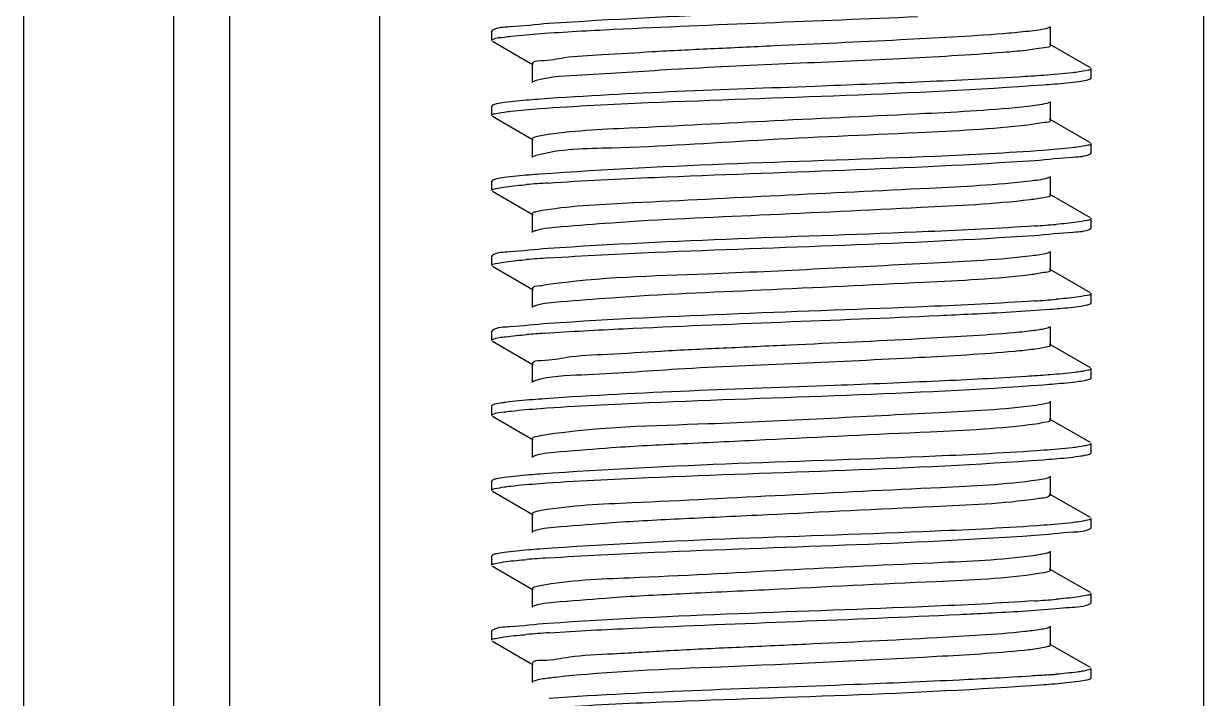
# Model space of a CAD drawing. Extents: x 27938 to 1507990, y 110129 to 923079.
# Drawn here: x 526204 to 526579.1, y 380683 to 380897.3 of the extents above; entities that cross this region are included whole.
import ezdxf

# ---------------------------------------------------------------- set-up
doc = ezdxf.new("R2010")
doc.units = 0
doc.header["$LTSCALE"] = 1000
doc.header["$MEASUREMENT"] = 0

msp = doc.modelspace()

# ---------------------------------------------------------------- linework, layer by layer
at = {"linetype": 'Continuous'}
for p, q in [((526204.03, 383675.04), (526204.03, 378934.02)), ((526251.66, 383675.04), (526251.66, 378934.02)), ((526269.52, 383675.04), (526269.52, 378934.02)), ((526317.14, 383675.04), (526317.14, 378934.02)), ((526579.08, 383675.04), (526579.08, 378934.02)), ((526353.09, 380895.23), (526352.86, 380894.97)), ((526352.86, 380891.99), (526352.86, 380894.97)), ((526352.86, 380891.99), (526352.86, 380894.97)), ((526530.47, 380890.5), (526530.47, 380896.45)), ((526353.09, 380891.73), (526366.01, 380884.25)), ((526543.14, 380883.32), (526530.21, 380890.8)), ((526365.75, 380884.55), (526365.75, 380878.59)), ((526543.14, 380879.82), (526543.36, 380880.08)), ((526543.36, 380880.08), (526543.36, 380883.06)), ((526543.36, 380880.08), (526543.36, 380883.06)), ((526530.47, 380866.69), (526530.47, 380872.64)), ((526353.09, 380871.41), (526352.86, 380871.15)), ((526352.86, 380868.18), (526352.86, 380871.15)), ((526352.86, 380868.18), (526352.86, 380871.15)), ((526353.09, 380867.92), (526366.01, 380860.43)), ((526543.14, 380859.51), (526530.21, 380866.99)), ((526365.75, 380860.73), (526365.75, 380854.78)), ((526543.36, 380856.27), (526543.36, 380859.25)), ((526543.36, 380856.27), (526543.36, 380859.25)), ((526543.14, 380856.01), (526543.36, 380856.27)), ((526353.09, 380847.6), (526352.86, 380847.34)), ((526352.86, 380844.36), (526352.86, 380847.34)), ((526352.86, 380844.36), (526352.86, 380847.34)), ((526530.47, 380842.88), (526530.47, 380848.83)), ((526353.09, 380844.1), (526366.01, 380836.62)), ((526543.14, 380835.69), (526530.21, 380843.18)), ((526365.75, 380836.92), (526365.75, 380830.97)), ((526543.36, 380832.46), (526543.36, 380835.43)), ((526543.36, 380832.46), (526543.36, 380835.43)), ((526543.14, 380832.2), (526543.36, 380832.46)), ((526353.09, 380823.79), (526352.86, 380823.53)), ((526530.47, 380819.06), (526530.47, 380825.02)), ((526352.86, 380820.55), (526352.86, 380823.53)), ((526352.86, 380820.55), (526352.86, 380823.53)), ((526353.09, 380820.29), (526366.01, 380812.81)), ((526543.14, 380811.88), (526530.21, 380819.36)), ((526365.75, 380813.11), (526365.75, 380807.16)), ((526543.14, 380808.38), (526543.36, 380808.64)), ((526543.36, 380808.64), (526543.36, 380811.62)), ((526543.36, 380808.64), (526543.36, 380811.62)), ((526530.47, 380795.25), (526530.47, 380801.2)), ((526353.09, 380799.98), (526352.86, 380799.71)), ((526352.86, 380796.74), (526352.86, 380799.71)), ((526352.86, 380796.74), (526352.86, 380799.71)), ((526353.09, 380796.48), (526366.01, 380788.99)), ((526543.14, 380788.07), (526530.21, 380795.55)), ((526365.75, 380789.3), (526365.75, 380783.34)), ((526543.36, 380784.83), (526543.36, 380787.81)), ((526543.36, 380784.83), (526543.36, 380787.81)), ((526530.4, 380785.81), (526529.78, 380785.76)), ((526543.14, 380784.57), (526543.36, 380784.83)), ((526353.09, 380776.16), (526352.86, 380775.9)), ((526352.86, 380772.93), (526352.86, 380775.9)), ((526352.86, 380772.93), (526352.86, 380775.9)), ((526530.47, 380771.44), (526530.47, 380777.39)), ((526353.09, 380772.66), (526366.01, 380765.18)), ((526543.14, 380764.26), (526530.21, 380771.74)), ((526365.75, 380765.48), (526365.75, 380759.53)), ((526543.36, 380761.02), (526543.36, 380764)), ((526543.36, 380761.02), (526543.36, 380764)), ((526543.14, 380760.76), (526543.36, 380761.02)), ((526530.47, 380747.62), (526530.47, 380753.58)), ((526353.09, 380752.35), (526352.86, 380752.09)), ((526352.86, 380749.11), (526352.86, 380752.09)), ((526352.86, 380749.11), (526352.86, 380752.09)), ((526353.09, 380748.85), (526366.01, 380741.37)), ((526543.14, 380740.44), (526530.21, 380747.93)), ((526365.75, 380741.67), (526365.75, 380735.72)), ((526543.36, 380737.21), (526543.36, 380740.18)), ((526543.36, 380737.21), (526543.36, 380740.18)), ((526366.48, 380736.22), (526366.01, 380736.02)), ((526543.14, 380736.95), (526543.36, 380737.21)), ((526353.09, 380728.54), (526352.86, 380728.28)), ((526352.86, 380725.3), (526352.86, 380728.28)), ((526352.86, 380725.3), (526352.86, 380728.28)), ((526530.47, 380723.81), (526530.47, 380729.76)), ((526353.09, 380725.04), (526366.01, 380717.56)), ((526543.14, 380716.63), (526530.21, 380724.11)), ((526365.75, 380717.86), (526365.75, 380711.9)), ((526543.36, 380713.39), (526543.36, 380716.37)), ((526543.36, 380713.39), (526543.36, 380716.37)), ((526366.44, 380712.39), (526366.01, 380712.21)), ((526543.14, 380713.13), (526543.36, 380713.39)), ((526353.09, 380704.72), (526352.86, 380704.46)), ((526352.86, 380701.49), (526352.86, 380704.46)), ((526352.86, 380701.49), (526352.86, 380704.46)), ((526530.47, 380700), (526530.47, 380705.95)), ((526353.09, 380701.23), (526366.01, 380693.74)), ((526543.14, 380692.82), (526530.21, 380700.3)), ((526365.75, 380694.05), (526365.75, 380688.09)), ((526543.36, 380689.58), (526543.36, 380692.56)), ((526543.36, 380689.58), (526543.36, 380692.56)), ((526543.14, 380689.32), (526543.36, 380689.58)), ((526366.4, 380688.57), (526366.01, 380688.39))]:
    msp.add_line(p, q, dxfattribs=at)
for centre, radius, start, end in [((526398.09, 380439.66), 407.98, 93.8428, 94.8037), ((526498.13, 381240.28), 408.12, 273.8419, 274.8035), ((526398.18, 380414.71), 409.12, 93.8337, 94.8049), ((526498.02, 381217.77), 409.43, 273.8331, 274.8033), ((526396.73, 380408.98), 390.98, 93.9624, 94.8027), ((526398.09, 380320.61), 407.96, 93.8429, 94.8037), ((526498.13, 381121.16), 408.07, 273.8423, 274.8035), ((526398.66, 380289.58), 415.21, 93.7981, 94.8008), ((526502.8, 381039.87), 350.4, 274.451, 274.6348), ((526506.62, 380992.88), 303.26, 274.6342, 274.8518)]:
    msp.add_arc(centre, radius, start, end, dxfattribs=at)
for points, knots in [([(526525.36, 380904.5), (526514.1, 380903.74), (526462.64, 380901.26), (526411.12, 380900.06), (526370.99, 380897.34)], [0, 0, 0, 0, 0.219112, 1, 1, 1, 1]), ([(526368.32, 380894.18), (526376.05, 380894.74), (526416.01, 380896.86), (526456, 380898.18), (526488.24, 380899.59)], [0, 0, 0, 0, 0.19365, 1, 1, 1, 1]), ([(526370.99, 380897.34), (526366.84, 380897.06), (526361.04, 380896.26), (526354.7, 380896.15), (526353.09, 380895.23)], [0, 0, 0, 0, 0.690474, 1, 1, 1, 1]), ([(526530.21, 380896.15), (526529.93, 380895.99), (526527.42, 380895.26), (526524.86, 380895.03), (526522.63, 380894.79)], [0, 0, 0, 0, 0.127551, 1, 1, 1, 1]), ([(526352.86, 380891.99), (526352.86, 380892.11), (526354.27, 380893), (526355.56, 380892.91), (526356.82, 380893.08)], [0, 0, 0, 0, 0.088902, 1, 1, 1, 1]), ([(526356.82, 380893.08), (526357.55, 380893.19), (526361.37, 380893.65), (526365.21, 380893.95), (526368.32, 380894.18)], [0, 0, 0, 0, 0.191493, 1, 1, 1, 1]), ([(526482.81, 380892.15), (526469.42, 380891.47), (526449.27, 380890.57), (526422.98, 380889.32), (526404.64, 380888.46), (526389.47, 380887.42), (526376.77, 380886.88), (526370.94, 380885.44), (526365.76, 380885.46), (526365.75, 380884.55)], [0, 0, 0, 0, 0.342508, 0.514774, 0.67345, 0.808552, 0.911716, 0.976643, 1, 1, 1, 1]), ([(526522.63, 380894.79), (526520.23, 380894.53), (526506.98, 380893.38), (526493.69, 380892.7), (526482.81, 380892.15)], [0, 0, 0, 0, 0.181047, 1, 1, 1, 1]), ([(526522.63, 380888.83), (526520.23, 380888.57), (526506.98, 380887.43), (526493.69, 380886.75), (526482.81, 380886.2)], [0, 0, 0, 0, 0.181047, 1, 1, 1, 1]), ([(526530.47, 380890.5), (526530.48, 380889.78), (526526.46, 380889.62), (526524.59, 380889.04), (526522.63, 380888.83)], [0, 0, 0, 0, 0.267058, 1, 1, 1, 1]), ([(526482.81, 380886.2), (526458.55, 380884.96), (526424.73, 380883.88), (526386.28, 380881.14), (526371.76, 380880.52), (526367, 380879.25)], [0, 0, 0, 0, 0.627959, 0.872762, 1, 1, 1, 1]), ([(526528.39, 380880.91), (526525.71, 380880.71), (526512.33, 380879.84), (526498.94, 380879.22), (526488.24, 380878.75)], [0, 0, 0, 0, 0.200781, 1, 1, 1, 1]), ([(526539.55, 380881.98), (526538.84, 380881.88), (526535.13, 380881.43), (526531.41, 380881.13), (526528.39, 380880.91)], [0, 0, 0, 0, 0.191322, 1, 1, 1, 1]), ([(526543.36, 380883.06), (526543.36, 380882.69), (526541.49, 380882.37), (526540.51, 380882.12), (526539.55, 380881.98)], [0, 0, 0, 0, 0.274674, 1, 1, 1, 1]), ([(526367, 380879.25), (526366.8, 380879.2), (526366.47, 380879.1), (526366.14, 380878.97), (526366.01, 380878.9)], [0, 0, 0, 0, 0.581363, 1, 1, 1, 1]), ([(526368.1, 380870.35), (526379.59, 380871.19), (526432.97, 380873.79), (526486.44, 380874.84), (526528.24, 380877.92)], [0, 0, 0, 0, 0.215563, 1, 1, 1, 1]), ([(526488.24, 380878.75), (526477.33, 380878.28), (526437.36, 380876.6), (526397.34, 380875.46), (526368.32, 380873.34)], [0, 0, 0, 0, 0.272813, 1, 1, 1, 1]), ([(526528.24, 380877.92), (526529.4, 380878), (526533.16, 380878.3), (526536.92, 380878.63), (526539.51, 380879)], [0, 0, 0, 0, 0.307508, 1, 1, 1, 1]), ([(526539.51, 380879), (526540.3, 380879.11), (526541.51, 380879.32), (526542.75, 380879.6), (526543.14, 380879.82)], [0, 0, 0, 0, 0.643014, 1, 1, 1, 1]), ([(526368.32, 380873.34), (526367.14, 380873.26), (526363.3, 380872.96), (526359.46, 380872.62), (526356.82, 380872.25)], [0, 0, 0, 0, 0.307292, 1, 1, 1, 1]), ([(526352.86, 380868.18), (526352.86, 380868.55), (526354.77, 380868.87), (526355.78, 380869.13), (526356.76, 380869.26)], [0, 0, 0, 0, 0.274321, 1, 1, 1, 1]), ([(526356.82, 380872.25), (526356, 380872.14), (526354.76, 380871.92), (526353.48, 380871.64), (526353.09, 380871.41)], [0, 0, 0, 0, 0.644069, 1, 1, 1, 1]), ([(526356.76, 380869.26), (526357.48, 380869.37), (526361.25, 380869.83), (526365.04, 380870.13), (526368.1, 380870.35)], [0, 0, 0, 0, 0.191455, 1, 1, 1, 1]), ([(526523.32, 380871.05), (526512.45, 380869.82), (526485.51, 380868.47), (526443.25, 380866.53), (526402.78, 380864.35), (526378.17, 380863.3), (526369.1, 380861.82)], [0, 0, 0, 0, 0.212318, 0.523282, 0.82144, 1, 1, 1, 1]), ([(526530.21, 380872.34), (526529.95, 380872.19), (526527.68, 380871.5), (526525.34, 380871.28), (526523.32, 380871.05)], [0, 0, 0, 0, 0.129975, 1, 1, 1, 1]), ([(526523.32, 380865.1), (526511.74, 380863.79), (526483.15, 380862.36), (526438.94, 380860.59), (526398.65, 380857.66), (526374.64, 380857.59), (526366.87, 380855.41)], [0, 0, 0, 0, 0.223031, 0.54745, 0.845499, 1, 1, 1, 1]), ([(526530.47, 380866.69), (526530.48, 380866.03), (526526.83, 380865.81), (526525.11, 380865.3), (526523.32, 380865.1)], [0, 0, 0, 0, 0.267925, 1, 1, 1, 1]), ([(526369.1, 380861.82), (526368.25, 380861.68), (526367.34, 380861.46), (526365.75, 380861.07), (526365.75, 380860.73)], [0, 0, 0, 0, 0.718713, 1, 1, 1, 1]), ([(526539.51, 380858.16), (526538.79, 380858.06), (526535.05, 380857.6), (526531.28, 380857.31), (526528.24, 380857.08)], [0, 0, 0, 0, 0.191314, 1, 1, 1, 1]), ([(526543.36, 380859.25), (526543.36, 380858.88), (526541.47, 380858.56), (526540.48, 380858.3), (526539.51, 380858.16)], [0, 0, 0, 0, 0.274523, 1, 1, 1, 1]), ([(526366.87, 380855.41), (526366.7, 380855.36), (526366.41, 380855.27), (526366.13, 380855.15), (526366.01, 380855.08)], [0, 0, 0, 0, 0.575346, 1, 1, 1, 1]), ([(526528.24, 380857.08), (526516.78, 380856.24), (526463.4, 380853.63), (526409.94, 380852.58), (526368.1, 380849.51)], [0, 0, 0, 0, 0.215104, 1, 1, 1, 1]), ([(526370.74, 380846.72), (526382.03, 380847.49), (526433.61, 380849.98), (526485.25, 380851.17), (526525.47, 380853.91)], [0, 0, 0, 0, 0.219065, 1, 1, 1, 1]), ([(526525.47, 380853.91), (526529.56, 380854.19), (526535.29, 380854.98), (526541.54, 380855.09), (526543.14, 380856.01)], [0, 0, 0, 0, 0.690198, 1, 1, 1, 1]), ([(526356.76, 380848.43), (526355.96, 380848.32), (526354.73, 380848.1), (526353.48, 380847.82), (526353.09, 380847.6)], [0, 0, 0, 0, 0.643484, 1, 1, 1, 1]), ([(526368.1, 380849.51), (526366.94, 380849.43), (526363.15, 380849.13), (526359.37, 380848.79), (526356.76, 380848.43)], [0, 0, 0, 0, 0.307355, 1, 1, 1, 1]), ([(526523.98, 380847.31), (526513.37, 380846.06), (526486.75, 380844.73), (526444.71, 380842.76), (526403.92, 380840.64), (526378.94, 380839.51), (526369.58, 380838.08)], [0, 0, 0, 0, 0.20724, 0.51628, 0.816365, 1, 1, 1, 1]), ([(526530.21, 380848.53), (526529.97, 380848.39), (526527.92, 380847.75), (526525.81, 380847.53), (526523.98, 380847.31)], [0, 0, 0, 0, 0.132681, 1, 1, 1, 1]), ([(526352.86, 380844.36), (526352.86, 380844.79), (526355.13, 380845.08), (526356.28, 380845.39), (526357.43, 380845.54)], [0, 0, 0, 0, 0.271611, 1, 1, 1, 1]), ([(526530.47, 380842.88), (526530.48, 380842.27), (526527.19, 380842.01), (526525.6, 380841.55), (526523.98, 380841.36)], [0, 0, 0, 0, 0.269156, 1, 1, 1, 1]), ([(526523.98, 380841.36), (526512.49, 380840), (526483.82, 380838.67), (526439.49, 380836.43), (526401.29, 380834.92), (526377.59, 380832.98), (526369.44, 380832.35), (526366.76, 380831.56)], [0, 0, 0, 0, 0.220196, 0.54582, 0.845894, 0.946809, 1, 1, 1, 1]), ([(526369.58, 380838.08), (526368.62, 380837.94), (526367.6, 380837.68), (526365.75, 380837.3), (526365.75, 380836.92)], [0, 0, 0, 0, 0.721722, 1, 1, 1, 1]), ([(526543.36, 380835.43), (526543.36, 380835), (526541.09, 380834.72), (526539.94, 380834.4), (526538.79, 380834.25)], [0, 0, 0, 0, 0.271592, 1, 1, 1, 1]), ([(526366.76, 380831.56), (526366.62, 380831.52), (526366.36, 380831.44), (526366.11, 380831.33), (526366.01, 380831.27)], [0, 0, 0, 0, 0.569898, 1, 1, 1, 1]), ([(526525.47, 380833.07), (526514.19, 380832.3), (526462.61, 380829.82), (526410.97, 380828.63), (526370.74, 380825.89)], [0, 0, 0, 0, 0.219079, 1, 1, 1, 1]), ([(526525.39, 380830.09), (526529.5, 380830.37), (526535.26, 380831.17), (526541.53, 380831.28), (526543.14, 380832.2)], [0, 0, 0, 0, 0.690279, 1, 1, 1, 1]), ([(526370.82, 380822.92), (526382.1, 380823.68), (526433.63, 380826.17), (526485.21, 380827.36), (526525.39, 380830.09)], [0, 0, 0, 0, 0.219185, 1, 1, 1, 1]), ([(526370.74, 380825.89), (526366.66, 380825.61), (526360.93, 380824.82), (526354.68, 380824.7), (526353.09, 380823.79)], [0, 0, 0, 0, 0.690206, 1, 1, 1, 1]), ([(526530.21, 380824.71), (526529.99, 380824.58), (526528.15, 380823.99), (526526.25, 380823.78), (526524.61, 380823.58)], [0, 0, 0, 0, 0.135599, 1, 1, 1, 1]), ([(526352.86, 380820.55), (526352.86, 380820.98), (526355.13, 380821.27), (526356.28, 380821.58), (526357.42, 380821.73)], [0, 0, 0, 0, 0.27163, 1, 1, 1, 1]), ([(526524.61, 380823.58), (526514.25, 380822.29), (526479.77, 380820.65), (526428.33, 380817.73), (526387.04, 380816.78), (526370.09, 380814.35)], [0, 0, 0, 0, 0.202178, 0.668259, 1, 1, 1, 1]), ([(526524.61, 380817.62), (526513.23, 380816.21), (526484.52, 380814.91), (526439.98, 380812.63), (526401.41, 380811.14), (526377.51, 380809.14), (526369.33, 380808.54), (526366.67, 380807.72)], [0, 0, 0, 0, 0.217203, 0.543941, 0.846117, 0.947352, 1, 1, 1, 1]), ([(526530.47, 380819.06), (526530.48, 380818.51), (526527.53, 380818.21), (526526.08, 380817.81), (526524.61, 380817.62)], [0, 0, 0, 0, 0.270603, 1, 1, 1, 1]), ([(526370.09, 380814.35), (526369.46, 380814.25), (526368.24, 380813.91), (526365.75, 380813.98), (526365.75, 380813.11)], [0, 0, 0, 0, 0.421834, 1, 1, 1, 1]), ([(526525.39, 380809.25), (526514.12, 380808.49), (526462.59, 380806.01), (526411.01, 380804.81), (526370.82, 380802.08)], [0, 0, 0, 0, 0.219186, 1, 1, 1, 1]), ([(526543.36, 380811.62), (526543.36, 380811.19), (526541.08, 380810.9), (526539.92, 380810.59), (526538.77, 380810.44)], [0, 0, 0, 0, 0.271523, 1, 1, 1, 1]), ([(526366.67, 380807.72), (526366.55, 380807.68), (526366.32, 380807.61), (526366.1, 380807.51), (526366.01, 380807.46)], [0, 0, 0, 0, 0.564969, 1, 1, 1, 1]), ([(526495.05, 380804.64), (526498.54, 380804.8), (526510.33, 380805.37), (526522.12, 380805.99), (526530.4, 380806.64)], [0, 0, 0, 0, 0.29642, 1, 1, 1, 1]), ([(526530.4, 380806.64), (526531.39, 380806.72), (526534.62, 380806.99), (526537.85, 380807.31), (526540.07, 380807.64)], [0, 0, 0, 0, 0.307999, 1, 1, 1, 1]), ([(526540.07, 380807.64), (526540.73, 380807.75), (526541.76, 380807.93), (526542.8, 380808.19), (526543.14, 380808.38)], [0, 0, 0, 0, 0.636475, 1, 1, 1, 1]), ([(526370.82, 380802.08), (526366.72, 380801.8), (526360.96, 380801), (526354.69, 380800.89), (526353.09, 380799.98)], [0, 0, 0, 0, 0.6903, 1, 1, 1, 1]), ([(526369.72, 380799.03), (526378.01, 380799.61), (526419.78, 380801.76), (526461.58, 380803.11), (526495.05, 380804.64)], [0, 0, 0, 0, 0.198843, 1, 1, 1, 1]), ([(526352.86, 380796.74), (526352.86, 380796.87), (526354.43, 380797.8), (526355.81, 380797.7), (526357.18, 380797.88)], [0, 0, 0, 0, 0.087225, 1, 1, 1, 1]), ([(526525.21, 380799.84), (526523.15, 380799.57), (526511.01, 380798.37), (526498.82, 380797.74), (526488.7, 380797.2)], [0, 0, 0, 0, 0.16974, 1, 1, 1, 1]), ([(526530.21, 380800.9), (526530.01, 380800.78), (526528.37, 380800.23), (526526.67, 380800.03), (526525.21, 380799.84)], [0, 0, 0, 0, 0.138888, 1, 1, 1, 1]), ([(526488.7, 380797.2), (526475, 380796.48), (526454.21, 380795.54), (526426.9, 380794.26), (526407.47, 380793.36), (526391.28, 380792.27), (526377.62, 380791.75), (526371.38, 380790.18), (526365.75, 380790.28), (526365.75, 380789.3)], [0, 0, 0, 0, 0.333656, 0.505798, 0.66612, 0.803713, 0.909344, 0.976032, 1, 1, 1, 1]), ([(526525.21, 380793.89), (526523.15, 380793.62), (526511.01, 380792.42), (526498.82, 380791.78), (526488.7, 380791.25)], [0, 0, 0, 0, 0.16974, 1, 1, 1, 1]), ([(526530.47, 380795.25), (526530.48, 380794.75), (526527.85, 380794.42), (526526.53, 380794.06), (526525.21, 380793.89)], [0, 0, 0, 0, 0.272538, 1, 1, 1, 1]), ([(526488.7, 380791.25), (526475.98, 380790.58), (526450.38, 380789.33), (526414.56, 380787.98), (526386.77, 380785.74), (526371.37, 380785.42), (526366.6, 380783.89)], [0, 0, 0, 0, 0.312169, 0.628846, 0.877123, 1, 1, 1, 1]), ([(526540.07, 380786.81), (526539.45, 380786.71), (526536.24, 380786.29), (526533.01, 380786.01), (526530.4, 380785.81)], [0, 0, 0, 0, 0.190994, 1, 1, 1, 1]), ([(526543.36, 380787.81), (526543.36, 380787.49), (526541.77, 380787.15), (526540.9, 380786.93), (526540.07, 380786.81)], [0, 0, 0, 0, 0.277611, 1, 1, 1, 1]), ([(526366.6, 380783.89), (526366.49, 380783.85), (526366.29, 380783.78), (526366.09, 380783.69), (526366.01, 380783.64)], [0, 0, 0, 0, 0.560517, 1, 1, 1, 1]), ([(526368.25, 380775.11), (526379.76, 380775.95), (526433.11, 380778.55), (526486.54, 380779.59), (526528.29, 380782.67)], [0, 0, 0, 0, 0.216008, 1, 1, 1, 1]), ([(526495.05, 380783.81), (526483.98, 380783.3), (526442.2, 380781.53), (526400.38, 380780.34), (526369.72, 380778.19)], [0, 0, 0, 0, 0.264864, 1, 1, 1, 1]), ([(526529.78, 380785.76), (526527.46, 380785.58), (526515.89, 380784.79), (526504.31, 380784.23), (526495.05, 380783.81)], [0, 0, 0, 0, 0.200777, 1, 1, 1, 1]), ([(526528.29, 380782.67), (526529.45, 380782.76), (526533.19, 380783.05), (526536.94, 380783.39), (526539.52, 380783.75)], [0, 0, 0, 0, 0.307522, 1, 1, 1, 1]), ([(526539.52, 380783.75), (526540.31, 380783.86), (526541.52, 380784.07), (526542.75, 380784.35), (526543.14, 380784.57)], [0, 0, 0, 0, 0.642871, 1, 1, 1, 1]), ([(526357.18, 380777.05), (526356.68, 380776.98), (526355.31, 380776.75), (526353.86, 380776.61), (526353.09, 380776.16)], [0, 0, 0, 0, 0.361201, 1, 1, 1, 1]), ([(526356.81, 380774.02), (526357.53, 380774.12), (526361.34, 380774.58), (526365.16, 380774.88), (526368.25, 380775.11)], [0, 0, 0, 0, 0.191562, 1, 1, 1, 1]), ([(526369.72, 380778.19), (526368.43, 380778.1), (526364.25, 380777.79), (526360.06, 380777.43), (526357.18, 380777.05)], [0, 0, 0, 0, 0.30692, 1, 1, 1, 1]), ([(526525.77, 380776.1), (526515.63, 380774.7), (526480.81, 380773.15), (526428.85, 380770.03), (526386.79, 380769.26), (526369.62, 380766.65)], [0, 0, 0, 0, 0.196411, 0.666993, 1, 1, 1, 1]), ([(526530.21, 380777.09), (526530.03, 380776.98), (526528.58, 380776.47), (526527.06, 380776.28), (526525.77, 380776.1)], [0, 0, 0, 0, 0.142204, 1, 1, 1, 1]), ([(526352.86, 380772.93), (526352.86, 380773.05), (526354.27, 380773.93), (526355.56, 380773.84), (526356.81, 380774.02)], [0, 0, 0, 0, 0.088954, 1, 1, 1, 1]), ([(526530.47, 380771.44), (526530.47, 380770.99), (526528.16, 380770.63), (526526.95, 380770.31), (526525.77, 380770.15)], [0, 0, 0, 0, 0.27426, 1, 1, 1, 1]), ([(526525.77, 380770.15), (526514.67, 380768.62), (526485.94, 380767.39), (526448.52, 380765.5), (526414.78, 380763.91), (526393.02, 380762.85), (526377.45, 380761.48), (526369.16, 380760.93), (526366.54, 380760.05)], [0, 0, 0, 0, 0.210757, 0.539438, 0.704601, 0.845971, 0.948094, 1, 1, 1, 1]), ([(526369.62, 380766.65), (526368.64, 380766.5), (526367.62, 380766.25), (526365.75, 380765.86), (526365.75, 380765.48)], [0, 0, 0, 0, 0.721991, 1, 1, 1, 1]), ([(526543.36, 380764), (526543.36, 380763.63), (526541.48, 380763.31), (526540.49, 380763.05), (526539.52, 380762.92)], [0, 0, 0, 0, 0.274588, 1, 1, 1, 1]), ([(526366.54, 380760.05), (526366.44, 380760.02), (526366.26, 380759.96), (526366.09, 380759.87), (526366.01, 380759.83)], [0, 0, 0, 0, 0.556492, 1, 1, 1, 1]), ([(526528.29, 380761.83), (526516.85, 380760.99), (526463.5, 380758.39), (526410.07, 380757.33), (526368.25, 380754.27)], [0, 0, 0, 0, 0.214793, 1, 1, 1, 1]), ([(526528.24, 380758.85), (526529.4, 380758.94), (526533.16, 380759.23), (526536.92, 380759.57), (526539.51, 380759.94)], [0, 0, 0, 0, 0.307509, 1, 1, 1, 1]), ([(526539.52, 380762.92), (526538.81, 380762.81), (526535.08, 380762.36), (526531.33, 380762.06), (526528.29, 380761.83)], [0, 0, 0, 0, 0.191306, 1, 1, 1, 1]), ([(526539.51, 380759.94), (526540.3, 380760.05), (526541.51, 380760.26), (526542.75, 380760.54), (526543.14, 380760.76)], [0, 0, 0, 0, 0.64301, 1, 1, 1, 1]), ([(526368.11, 380751.29), (526379.6, 380752.13), (526432.98, 380754.73), (526486.44, 380755.78), (526528.24, 380758.85)], [0, 0, 0, 0, 0.215575, 1, 1, 1, 1]), ([(526356.81, 380753.18), (526355.99, 380753.07), (526354.75, 380752.85), (526353.48, 380752.58), (526353.09, 380752.35)], [0, 0, 0, 0, 0.64396, 1, 1, 1, 1]), ([(526368.25, 380754.27), (526367.08, 380754.19), (526363.26, 380753.89), (526359.43, 380753.55), (526356.81, 380753.18)], [0, 0, 0, 0, 0.307231, 1, 1, 1, 1]), ([(526530.21, 380753.28), (526529.79, 380753.03), (526528.46, 380752.72), (526527.16, 380752.49), (526526.31, 380752.37)], [0, 0, 0, 0, 0.360057, 1, 1, 1, 1]), ([(526352.86, 380749.11), (526352.86, 380749.49), (526354.78, 380749.8), (526355.78, 380750.06), (526356.76, 380750.2)], [0, 0, 0, 0, 0.274314, 1, 1, 1, 1]), ([(526356.76, 380750.2), (526357.48, 380750.3), (526361.25, 380750.76), (526365.04, 380751.06), (526368.11, 380751.29)], [0, 0, 0, 0, 0.19146, 1, 1, 1, 1]), ([(526526.31, 380752.37), (526516.11, 380750.87), (526489.26, 380749.69), (526446.27, 380747.58), (526404.04, 380745.3), (526378.14, 380744.33), (526368.69, 380742.69)], [0, 0, 0, 0, 0.195765, 0.5095, 0.817954, 1, 1, 1, 1]), ([(526526.31, 380746.41), (526515.35, 380744.81), (526486.64, 380743.65), (526449.17, 380741.72), (526415.13, 380740.11), (526393.14, 380739.05), (526377.44, 380737.65), (526369.09, 380737.12), (526366.48, 380736.22)], [0, 0, 0, 0, 0.20733, 0.536865, 0.70321, 0.84565, 0.948324, 1, 1, 1, 1]), ([(526530.47, 380747.62), (526530.47, 380747.49), (526529.02, 380746.52), (526527.63, 380746.61), (526526.31, 380746.41)], [0, 0, 0, 0, 0.0912, 1, 1, 1, 1]), ([(526368.69, 380742.69), (526367.95, 380742.56), (526367.14, 380742.37), (526365.75, 380741.97), (526365.75, 380741.67)], [0, 0, 0, 0, 0.715817, 1, 1, 1, 1]), ([(526528.24, 380738.02), (526516.78, 380737.17), (526463.4, 380734.57), (526409.94, 380733.52), (526368.11, 380730.45)], [0, 0, 0, 0, 0.215095, 1, 1, 1, 1]), ([(526539.51, 380739.1), (526538.79, 380739), (526535.05, 380738.54), (526531.29, 380738.24), (526528.24, 380738.02)], [0, 0, 0, 0, 0.191314, 1, 1, 1, 1]), ([(526543.36, 380740.18), (526543.36, 380739.81), (526541.47, 380739.49), (526540.48, 380739.24), (526539.51, 380739.1)], [0, 0, 0, 0, 0.274525, 1, 1, 1, 1]), ([(526370.74, 380727.66), (526382.03, 380728.43), (526433.61, 380730.91), (526485.25, 380732.1), (526525.48, 380734.85)], [0, 0, 0, 0, 0.219065, 1, 1, 1, 1]), ([(526525.48, 380734.85), (526529.56, 380735.12), (526535.3, 380735.92), (526541.54, 380736.03), (526543.14, 380736.95)], [0, 0, 0, 0, 0.690194, 1, 1, 1, 1]), ([(526368.11, 380730.45), (526366.94, 380730.36), (526363.16, 380730.07), (526359.37, 380729.73), (526356.76, 380729.36)], [0, 0, 0, 0, 0.307349, 1, 1, 1, 1]), ([(526352.86, 380725.3), (526352.86, 380725.73), (526355.13, 380726.02), (526356.28, 380726.33), (526357.43, 380726.48)], [0, 0, 0, 0, 0.271609, 1, 1, 1, 1]), ([(526356.76, 380729.36), (526355.96, 380729.25), (526354.73, 380729.04), (526353.48, 380728.76), (526353.09, 380728.54)], [0, 0, 0, 0, 0.6435, 1, 1, 1, 1]), ([(526526.81, 380728.63), (526516.69, 380727.05), (526489.64, 380725.94), (526446.27, 380723.78), (526403.7, 380721.41), (526377.62, 380720.55), (526368.27, 380718.8)], [0, 0, 0, 0, 0.193557, 0.5097, 0.820432, 1, 1, 1, 1]), ([(526530.21, 380729.46), (526529.84, 380729.25), (526528.69, 380728.96), (526527.55, 380728.74), (526526.81, 380728.63)], [0, 0, 0, 0, 0.365495, 1, 1, 1, 1]), ([(526526.81, 380722.68), (526516.02, 380720.99), (526487.34, 380719.91), (526449.83, 380717.93), (526415.51, 380716.31), (526393.28, 380715.26), (526377.46, 380713.82), (526369.04, 380713.32), (526366.44, 380712.39)], [0, 0, 0, 0, 0.203778, 0.534105, 0.701642, 0.84519, 0.948477, 1, 1, 1, 1]), ([(526530.47, 380723.81), (526530.47, 380723.45), (526528.72, 380723.06), (526527.73, 380722.82), (526526.81, 380722.68)], [0, 0, 0, 0, 0.279238, 1, 1, 1, 1]), ([(526368.27, 380718.8), (526367.63, 380718.68), (526366.91, 380718.51), (526365.75, 380718.12), (526365.75, 380717.86)], [0, 0, 0, 0, 0.711874, 1, 1, 1, 1]), ([(526543.36, 380716.37), (526543.36, 380715.94), (526541.09, 380715.65), (526539.94, 380715.34), (526538.79, 380715.19)], [0, 0, 0, 0, 0.271595, 1, 1, 1, 1]), ([(526525.48, 380714.01), (526514.19, 380713.24), (526462.61, 380710.75), (526410.97, 380709.57), (526370.74, 380706.82)], [0, 0, 0, 0, 0.219073, 1, 1, 1, 1]), ([(526501.56, 380709.7), (526504.62, 380709.84), (526514.86, 380710.36), (526525.1, 380710.94), (526532.27, 380711.55)], [0, 0, 0, 0, 0.29883, 1, 1, 1, 1]), ([(526532.27, 380711.55), (526533.67, 380711.66), (526537.25, 380712.15), (526541.18, 380712), (526543.14, 380713.13)], [0, 0, 0, 0, 0.383631, 1, 1, 1, 1]), ([(526371.15, 380703.87), (526380.03, 380704.47), (526423.49, 380706.65), (526466.98, 380708.04), (526501.56, 380709.7)], [0, 0, 0, 0, 0.204374, 1, 1, 1, 1]), ([(526370.74, 380706.82), (526366.66, 380706.54), (526360.93, 380705.75), (526354.68, 380705.64), (526353.09, 380704.72)], [0, 0, 0, 0, 0.690204, 1, 1, 1, 1]), ([(526527.29, 380704.89), (526525.59, 380704.61), (526514.63, 380703.36), (526503.61, 380702.77), (526494.32, 380702.26)], [0, 0, 0, 0, 0.156149, 1, 1, 1, 1]), ([(526530.21, 380705.65), (526529.89, 380705.46), (526528.9, 380705.19), (526527.91, 380705), (526527.29, 380704.89)], [0, 0, 0, 0, 0.371732, 1, 1, 1, 1]), ([(526352.86, 380701.49), (526352.86, 380701.93), (526355.21, 380702.21), (526356.4, 380702.53), (526357.58, 380702.68)], [0, 0, 0, 0, 0.271116, 1, 1, 1, 1]), ([(526494.32, 380702.26), (526480.41, 380701.48), (526459.08, 380700.51), (526430.86, 380699.19), (526410.36, 380698.27), (526393.15, 380697.12), (526378.5, 380696.62), (526371.84, 380694.91), (526365.74, 380695.1), (526365.75, 380694.05)], [0, 0, 0, 0, 0.324234, 0.49621, 0.658258, 0.798515, 0.906808, 0.975392, 1, 1, 1, 1]), ([(526530.47, 380700), (526530.47, 380699.68), (526528.96, 380699.28), (526528.09, 380699.07), (526527.29, 380698.94)], [0, 0, 0, 0, 0.282702, 1, 1, 1, 1]), ([(526494.32, 380696.3), (526471.5, 380695.03), (526431.1, 380693.1), (526390.62, 380691.65), (526373.14, 380689.71)], [0, 0, 0, 0, 0.565123, 1, 1, 1, 1]), ([(526527.29, 380698.94), (526525.59, 380698.66), (526514.63, 380697.4), (526503.61, 380696.82), (526494.32, 380696.3)], [0, 0, 0, 0, 0.156149, 1, 1, 1, 1]), ([(526543.36, 380692.56), (526543.36, 380692.28), (526542.03, 380691.93), (526541.26, 380691.75), (526540.55, 380691.63)], [0, 0, 0, 0, 0.281222, 1, 1, 1, 1]), ([(526373.14, 380689.71), (526372.35, 380689.62), (526370.1, 380689.33), (526367.8, 380689.08), (526366.4, 380688.57)], [0, 0, 0, 0, 0.346329, 1, 1, 1, 1]), ([(526501.56, 380688.86), (526490.41, 380688.33), (526446.94, 380686.45), (526403.43, 380685.22), (526371.15, 380683.04)], [0, 0, 0, 0, 0.256445, 1, 1, 1, 1]), ([(526530, 380690.52), (526528.06, 380690.37), (526518.58, 380689.71), (526509.1, 380689.22), (526501.56, 380688.86)], [0, 0, 0, 0, 0.20481, 1, 1, 1, 1]), ([(526540.55, 380691.63), (526540.02, 380691.55), (526537.27, 380691.15), (526534.51, 380690.9), (526532.27, 380690.71)], [0, 0, 0, 0, 0.190734, 1, 1, 1, 1]), ([(526539.54, 380688.5), (526540.32, 380688.61), (526541.53, 380688.82), (526542.75, 380689.1), (526543.14, 380689.32)], [0, 0, 0, 0, 0.64268, 1, 1, 1, 1]), ([(526368.46, 380679.87), (526379.99, 380680.71), (526433.29, 380683.3), (526486.67, 380684.35), (526528.36, 380687.42)], [0, 0, 0, 0, 0.21664, 1, 1, 1, 1]), ([(526528.36, 380687.42), (526529.51, 380687.51), (526533.24, 380687.8), (526536.97, 380688.14), (526539.54, 380688.5)], [0, 0, 0, 0, 0.30754, 1, 1, 1, 1])]:
    msp.add_open_spline(points, degree=3, knots=knots, dxfattribs=at)
for points in [[(526357.43, 380845.54), (526359.59, 380845.82), (526361.75, 380846.02), (526363.92, 380846.21)], [(526538.79, 380834.25), (526536.63, 380833.97), (526534.47, 380833.77), (526532.3, 380833.59)], [(526357.42, 380821.73), (526359.58, 380822.01), (526361.74, 380822.21), (526363.91, 380822.39)], [(526538.77, 380810.44), (526536.62, 380810.16), (526534.47, 380809.96), (526532.31, 380809.78)], [(526357.18, 380797.88), (526359.44, 380798.19), (526361.72, 380798.4), (526364, 380798.59)], [(526357.43, 380726.48), (526359.59, 380726.76), (526361.75, 380726.96), (526363.92, 380727.14)], [(526538.79, 380715.19), (526536.63, 380714.91), (526534.47, 380714.71), (526532.3, 380714.53)], [(526357.58, 380702.68), (526359.68, 380702.95), (526361.79, 380703.15), (526363.91, 380703.33)]]:
    msp.add_open_spline(points, degree=3, dxfattribs=at)

doc.saveas('drawing.dxf')
